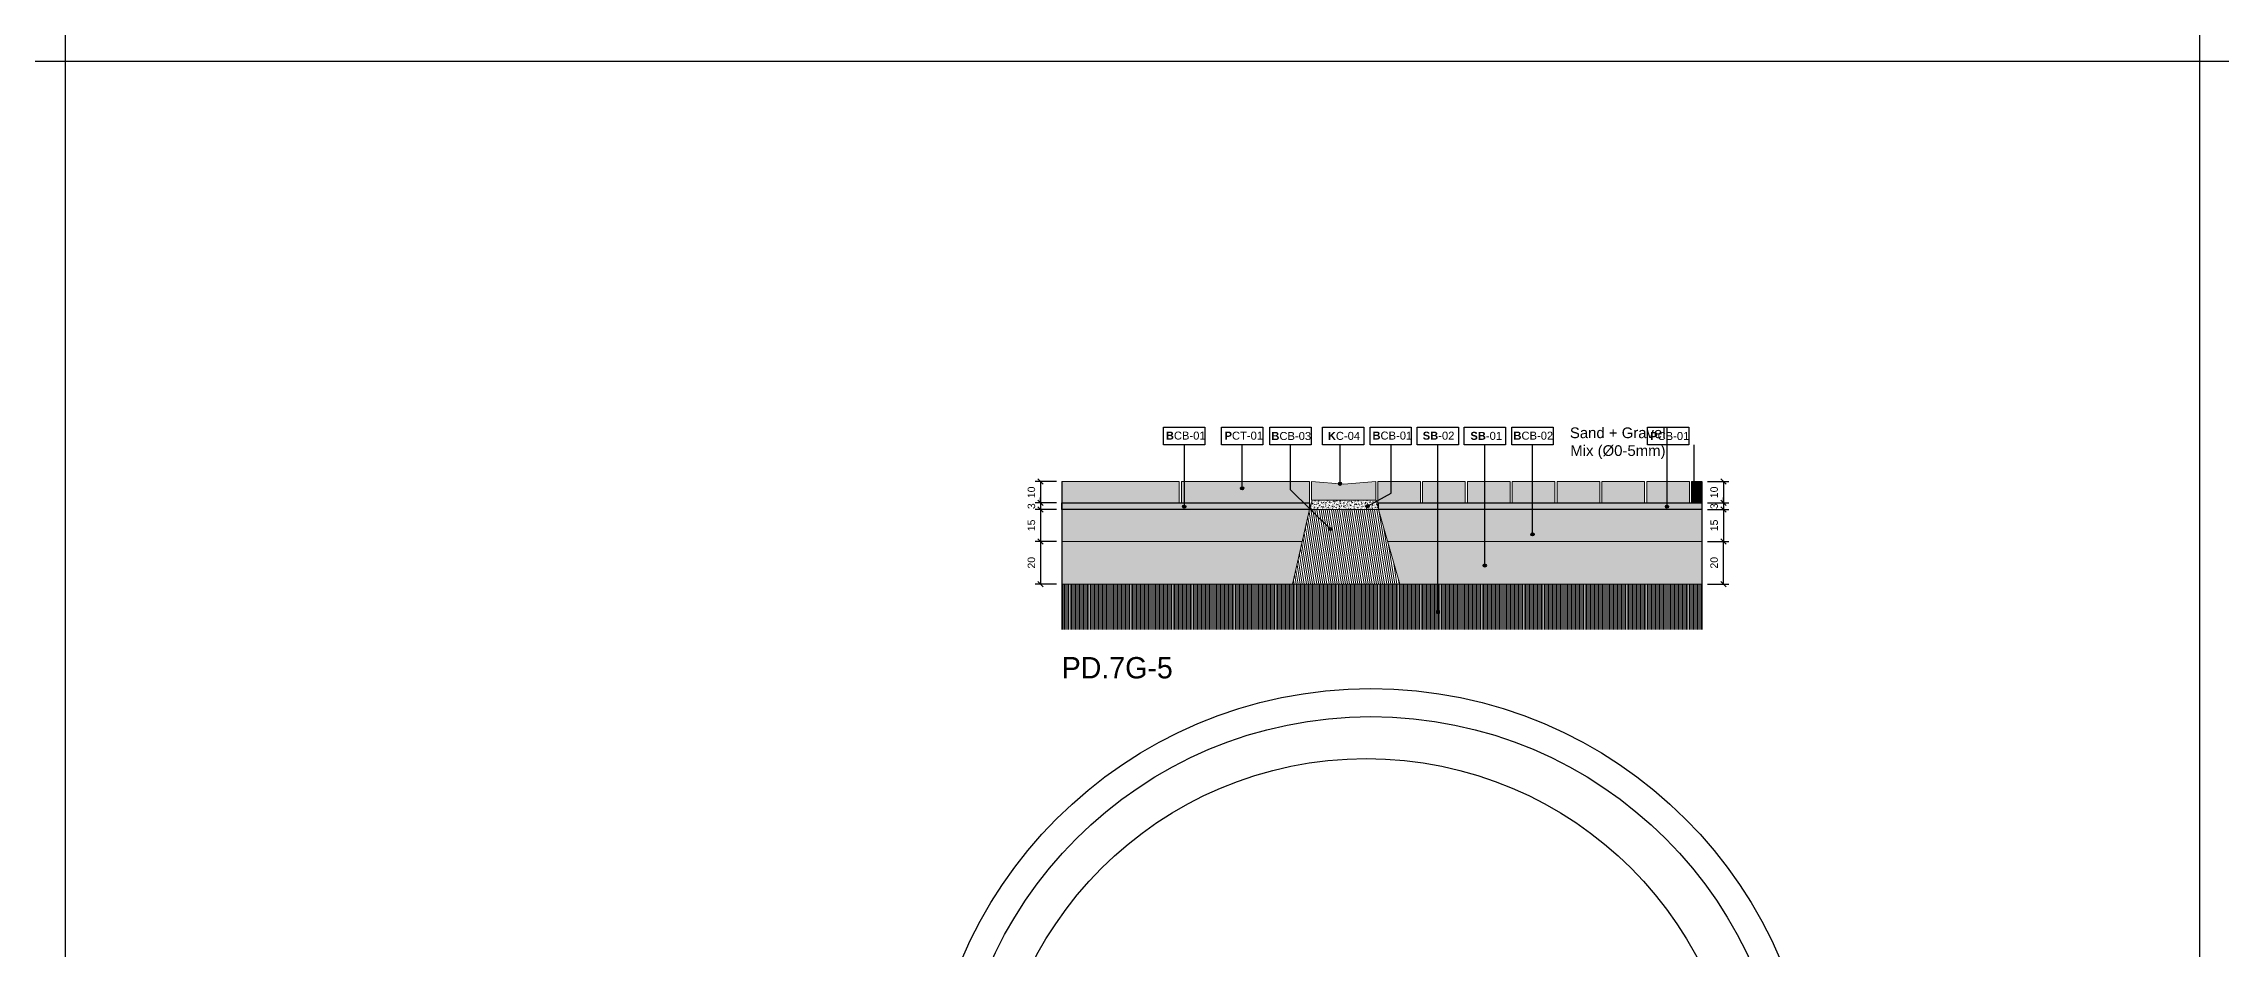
# Model space of a CAD drawing. Header units: metres. Extents: x -325 to 301, y -147 to 149.
# Drawn here: x 82.13 to 92.33, y 59.3 to 63.54 of the extents above; entities that cross this region are included whole.
import ezdxf

# ---------------------------------------------------------------- set-up
doc = ezdxf.new("R2010")
doc.units = ezdxf.units.M
doc.layers.get('Defpoints').update_dxf_attribs({"lineweight": 13})
for name, color, linetype, plot in [('-aux', 50, 'Continuous', False), ('-AUX-QAD', 5, 'Continuous', False), ('-AUX_MON', 3, 'Continuous', False), ('02-L-AUX', 2, 'Continuous', False)]:
    doc.layers.add(name, color=color, linetype=linetype, plot=plot)
for name, color, linetype, true_color in [('0-TX-1_25', 7, 'Continuous', 0x3f4f7f), ('3-TR-paviment fort', 7, 'Continuous', 0xd1d1d1), ('EIT_3 TR sorra', 7, 'Continuous', 0xd8ceb0)]:
    doc.layers.add(name, color=color, linetype=linetype, true_color=true_color)
for name, color, linetype, lineweight in [('1-CM', 7, 'Continuous', 0), ('3-TR Formigó', 252, 'Continuous', 0), ('3-TR Seleccionat', 44, 'Continuous', 0), ('3-TR Tot-u', 37, 'Continuous', 0)]:
    doc.layers.add(name, color=color, linetype=linetype, lineweight=lineweight)
for name, color, linetype in [('1-SECCIÓ', 1, 'Continuous'), ('A-KEYPLAN_HATCH', 7, 'Continuous'), ('A_TEXT_2', 7, 'Continuous')]:
    doc.layers.add(name, color=color, linetype=linetype)
doc.layers.add('3-TR tot_u', color=7, linetype='Continuous', lineweight=5, true_color=0x787878)
doc.styles.get("Standard").update_dxf_attribs({"font": 'arial.ttf'})
doc.styles.add('x-llegenda materials$0$ENGRAVERS', font='TT0586M.TTF')
doc.dimstyles.new('ISO-25', dxfattribs={"dimtxt": 0.1, "dimasz": 0.1, "dimexe": 0.1, "dimexo": 0.1, "dimgap": 0.1, "dimtad": 1, "dimdec": 0, "dimlfac": 100, "dimzin": 9, "dimtxsty": 'Standard', "dimblk": 'OBLIQUE', "dimcen": 0.1, "dimadec": 0, "dimazin": 0, "dimtfac": 1, "dimtdec": 0, "dimtmove": 0, "dimatfit": 3, "dimldrblk": 'OBLIQUE', "dimfxl": 1, "dimarcsym": 0})

# ---------------------------------------------------------------- blocks, each defined once
blk = doc.blocks.new('hatch keyplan 2')
at = {"layer": 'A-KEYPLAN_HATCH'}
blk.add_lwpolyline([(0, 0.00548), (0.01287, 0.00548), (0.01287, 0), (0, 0)], close=True, dxfattribs=at)
blk = doc.blocks.new('hatch keyplan')
at = {"layer": 'A-KEYPLAN_HATCH'}
blk.add_blockref('hatch keyplan 2', (1.43058, 0.85215), dxfattribs=at)
blk = doc.blocks.new('SB-01')
at = {"layer": 'A-KEYPLAN_HATCH'}
blk.add_blockref('hatch keyplan', (-1.43058, -0.85215), dxfattribs=at)
at = {"layer": 'A_TEXT_2', "insert": (-0.0008, 0.00403), "char_height": 0.0025, "attachment_point": 1}
blk.add_mtext_dynamic_manual_height_columns('\\pi0.00271;{\\fArial|b1|i0|c0|p34;SB}-01', width=0.0145619, gutter_width=0.015, heights=[0], dxfattribs=at)
blk = doc.blocks.new('B-CB02')
at = {"layer": 'A-KEYPLAN_HATCH'}
blk.add_blockref('hatch keyplan', (-1.43058, -0.85215), dxfattribs=at)
at = {"layer": 'A_TEXT_2', "insert": (-0.0008, 0.00409), "char_height": 0.0025, "attachment_point": 1}
blk.add_mtext_dynamic_manual_height_columns('\\pi0.00129;{\\fArial|b1|i0|c0|p34;B}CB-02', width=0.0145619, gutter_width=0.015, heights=[0], dxfattribs=at)
blk = doc.blocks.new('SB-02')
at = {"layer": 'A-KEYPLAN_HATCH'}
blk.add_blockref('hatch keyplan', (-1.43058, -0.85215), dxfattribs=at)
at = {"layer": 'A_TEXT_2', "insert": (-0.0008, 0.00408), "char_height": 0.0025, "attachment_point": 1}
blk.add_mtext_dynamic_manual_height_columns('\\pi0.00249;{\\fArial|b1|i0|c0|p34;SB}-02', width=0.0145619, gutter_width=0.015, heights=[0], dxfattribs=at)
blk = doc.blocks.new('_Oblique')
at = {"color": 0, "lineweight": -2}
blk.add_line((-0.5, -0.5), (0.5, 0.5), dxfattribs=at)
blk = doc.blocks.new('*D1308')
at = {"layer": '0-TX-1_25', "color": 0, "lineweight": -2, "transparency": 16777216}
for p, q in [((89.927, 61.486), (90.027, 61.486)), ((90.002, 61.486), (90.002, 61.386)), ((89.927, 61.386), (90.027, 61.386))]:
    blk.add_line(p, q, dxfattribs=at)
at = {"layer": 'Defpoints', "color": 0, "transparency": 16777216}
for p in [(89.902, 61.486), (89.902, 61.386), (90.002, 61.386)]:
    blk.add_point(p, dxfattribs=at)
at = {"layer": '0-TX-1_25', "color": 0, "lineweight": -2, "transparency": 16777216, "xscale": 0.025, "yscale": 0.025, "zscale": 0.025}
for p, rotation in [((90.002, 61.486), 90), ((90.002, 61.386), 270)]:
    blk.add_blockref('_Oblique', p, dxfattribs=dict(at, rotation=rotation))
at = {"layer": '0-TX-1_25', "color": 0, "transparency": 16777216, "insert": (89.959, 61.436), "char_height": 0.035, "attachment_point": 5, "rotation": 90}
blk.add_mtext('10', dxfattribs=at)
blk = doc.blocks.new('*D1309')
at = {"layer": '0-TX-1_25', "color": 0, "lineweight": -2, "transparency": 16777216}
for p, q in [((90.002, 61.386), (90.002, 61.411)), ((89.927, 61.386), (90.027, 61.386)), ((89.927, 61.356), (90.027, 61.356)), ((90.002, 61.386), (90.002, 61.356)), ((90.002, 61.356), (90.002, 61.331))]:
    blk.add_line(p, q, dxfattribs=at)
at = {"layer": 'Defpoints', "color": 0, "transparency": 16777216}
for p in [(89.902, 61.386), (89.902, 61.356), (90.002, 61.356)]:
    blk.add_point(p, dxfattribs=at)
at = {"layer": '0-TX-1_25', "color": 0, "lineweight": -2, "transparency": 16777216, "xscale": 0.025, "yscale": 0.025, "zscale": 0.025}
for p, rotation in [((90.002, 61.386), 270), ((90.002, 61.356), 90)]:
    blk.add_blockref('_Oblique', p, dxfattribs=dict(at, rotation=rotation))
at = {"layer": '0-TX-1_25', "color": 0, "transparency": 16777216, "insert": (89.959, 61.371), "char_height": 0.035, "attachment_point": 5, "rotation": 90}
blk.add_mtext('3', dxfattribs=at)
blk = doc.blocks.new('*D1315')
at = {"layer": '0-TX-1_25', "color": 0, "lineweight": -2, "transparency": 16777216}
for p, q in [((89.927, 61.356), (90.027, 61.356)), ((90.002, 61.356), (90.002, 61.206)), ((89.927, 61.206), (90.027, 61.206))]:
    blk.add_line(p, q, dxfattribs=at)
at = {"layer": 'Defpoints', "color": 0, "transparency": 16777216}
for p in [(89.902, 61.356), (89.902, 61.206), (90.002, 61.206)]:
    blk.add_point(p, dxfattribs=at)
at = {"layer": '0-TX-1_25', "color": 0, "lineweight": -2, "transparency": 16777216, "xscale": 0.025, "yscale": 0.025, "zscale": 0.025}
for p, rotation in [((90.002, 61.356), 90), ((90.002, 61.206), 270)]:
    blk.add_blockref('_Oblique', p, dxfattribs=dict(at, rotation=rotation))
at = {"layer": '0-TX-1_25', "color": 0, "transparency": 16777216, "insert": (89.959, 61.281), "char_height": 0.035, "attachment_point": 5, "rotation": 90}
blk.add_mtext('15', dxfattribs=at)
blk = doc.blocks.new('*D1310')
at = {"layer": '0-TX-1_25', "color": 0, "lineweight": -2, "transparency": 16777216}
for p, q in [((89.927, 61.206), (90.027, 61.206)), ((90.002, 61.006), (90.002, 61.206)), ((89.927, 61.006), (90.027, 61.006))]:
    blk.add_line(p, q, dxfattribs=at)
at = {"layer": 'Defpoints', "color": 0, "transparency": 16777216}
for p in [(89.902, 61.206), (90.002, 61.206), (89.902, 61.006)]:
    blk.add_point(p, dxfattribs=at)
at = {"layer": '0-TX-1_25', "color": 0, "lineweight": -2, "transparency": 16777216, "xscale": 0.025, "yscale": 0.025, "zscale": 0.025}
for p, rotation in [((90.002, 61.206), 90), ((90.002, 61.006), 270)]:
    blk.add_blockref('_Oblique', p, dxfattribs=dict(at, rotation=rotation))
at = {"layer": '0-TX-1_25', "color": 0, "transparency": 16777216, "insert": (89.959, 61.106), "char_height": 0.035, "attachment_point": 5, "rotation": 90}
blk.add_mtext('20', dxfattribs=at)
blk = doc.blocks.new('K03')
at = {"layer": 'A-KEYPLAN_HATCH'}
blk.add_blockref('hatch keyplan', (-1.43058, -0.85215), dxfattribs=at)
at = {"layer": 'A_TEXT_2', "insert": (-0.0008, 0.00402), "char_height": 0.0025, "attachment_point": 1}
blk.add_mtext_dynamic_manual_height_columns('\\pi0.00245;{\\fArial|b1|i0|c0|p34;K}C-04', width=0.0145619, gutter_width=0.015, heights=[0], dxfattribs=at)
blk = doc.blocks.new('PCB01')
at = {"layer": 'A-KEYPLAN_HATCH'}
blk.add_lwpolyline([(0.001, 0.00548), (0.01387, 0.00548), (0.01387, 0), (0.001, 0)], close=True, dxfattribs=at)
at = {"layer": 'A_TEXT_2', "insert": (0.0002, 0.00409), "char_height": 0.0025, "attachment_point": 1}
blk.add_mtext_dynamic_manual_height_columns('\\pi0.00171;{\\fArial|b1|i0|c0|p34;P}CT-01', width=0.0145619, gutter_width=0.015, heights=[0], dxfattribs=at)
blk = doc.blocks.new('B-CB03')
at = {"layer": 'A-KEYPLAN_HATCH'}
blk.add_blockref('hatch keyplan', (-1.43058, -0.85215), dxfattribs=at)
at = {"layer": 'A_TEXT_2', "insert": (-0.0008, 0.00398), "char_height": 0.0025, "attachment_point": 1}
blk.add_mtext_dynamic_manual_height_columns('\\pi0.00128;{\\fArial|b1|i0|c0|p34;B}CB-03', width=0.0145619, gutter_width=0.015, heights=[0], dxfattribs=at)
blk = doc.blocks.new('B-CB01')
at = {"layer": 'A-KEYPLAN_HATCH'}
blk.add_blockref('hatch keyplan', (-1.43058, -0.85215), dxfattribs=at)
at = {"layer": 'A_TEXT_2', "insert": (-0.0008, 0.00411), "char_height": 0.0025, "attachment_point": 1}
blk.add_mtext_dynamic_manual_height_columns('\\pi0.00152;{\\fArial|b1|i0|c0|p34;B}CB-01', width=0.0145619, gutter_width=0.015, heights=[0], dxfattribs=at)
blk = doc.blocks.new('POINT')
at = {"layer": '0-TX-1_25'}
h = blk.add_hatch(dxfattribs=at)
h.set_pattern_fill('ANGLE', color=256)
h.set_pattern_definition([(0, (-83.747, -12.726), (0, 6.985), [5.08, -1.905]), (90, (-83.747, -12.726), (-6.985, 4e-16), [5.08, -1.905])])
edge = h.paths.add_edge_path()
edge.add_arc((0, 0), 0.0075, 0, 360)
h = blk.add_hatch(color=256, dxfattribs=at)
h.dxf.hatch_style = 1
edge = h.paths.add_edge_path()
edge.add_arc((0, 0), 0.0075, 0, 360)
blk.add_circle((0, 0), 0.0075, dxfattribs=at)
blk = doc.blocks.new('*D1311')
at = {"layer": '0-TX-1_25', "color": 0, "lineweight": -2, "transparency": 16777216}
for p, q in [((86.877, 61.486), (86.777, 61.486)), ((86.802, 61.486), (86.802, 61.386)), ((86.877, 61.386), (86.777, 61.386))]:
    blk.add_line(p, q, dxfattribs=at)
at = {"layer": 'Defpoints', "color": 0, "transparency": 16777216}
for p in [(86.902, 61.486), (86.802, 61.386), (86.902, 61.386)]:
    blk.add_point(p, dxfattribs=at)
at = {"layer": '0-TX-1_25', "color": 0, "lineweight": -2, "transparency": 16777216, "xscale": 0.025, "yscale": 0.025, "zscale": 0.025}
for p, rotation in [((86.802, 61.486), 90), ((86.802, 61.386), 270)]:
    blk.add_blockref('_Oblique', p, dxfattribs=dict(at, rotation=rotation))
at = {"layer": '0-TX-1_25', "color": 0, "transparency": 16777216, "insert": (86.76, 61.436), "char_height": 0.035, "attachment_point": 5, "rotation": 90}
blk.add_mtext('10', dxfattribs=at)
blk = doc.blocks.new('*D1312')
at = {"layer": '0-TX-1_25', "color": 0, "lineweight": -2, "transparency": 16777216}
for p, q in [((86.802, 61.386), (86.802, 61.411)), ((86.877, 61.386), (86.777, 61.386)), ((86.877, 61.356), (86.777, 61.356)), ((86.802, 61.386), (86.802, 61.356)), ((86.802, 61.356), (86.802, 61.331))]:
    blk.add_line(p, q, dxfattribs=at)
at = {"layer": 'Defpoints', "color": 0, "transparency": 16777216}
for p in [(86.802, 61.356), (86.902, 61.386), (86.902, 61.356)]:
    blk.add_point(p, dxfattribs=at)
at = {"layer": '0-TX-1_25', "color": 0, "lineweight": -2, "transparency": 16777216, "xscale": 0.025, "yscale": 0.025, "zscale": 0.025}
for p, rotation in [((86.802, 61.386), 270), ((86.802, 61.356), 90)]:
    blk.add_blockref('_Oblique', p, dxfattribs=dict(at, rotation=rotation))
at = {"layer": '0-TX-1_25', "color": 0, "transparency": 16777216, "insert": (86.76, 61.371), "char_height": 0.035, "attachment_point": 5, "rotation": 90}
blk.add_mtext('3', dxfattribs=at)
blk = doc.blocks.new('*D1313')
at = {"layer": '0-TX-1_25', "color": 0, "lineweight": -2, "transparency": 16777216}
for p, q in [((86.877, 61.356), (86.777, 61.356)), ((86.802, 61.356), (86.802, 61.206)), ((86.877, 61.206), (86.777, 61.206))]:
    blk.add_line(p, q, dxfattribs=at)
at = {"layer": 'Defpoints', "color": 0, "transparency": 16777216}
for p in [(86.902, 61.356), (86.802, 61.206), (86.902, 61.206)]:
    blk.add_point(p, dxfattribs=at)
at = {"layer": '0-TX-1_25', "color": 0, "lineweight": -2, "transparency": 16777216, "xscale": 0.025, "yscale": 0.025, "zscale": 0.025}
for p, rotation in [((86.802, 61.356), 90), ((86.802, 61.206), 270)]:
    blk.add_blockref('_Oblique', p, dxfattribs=dict(at, rotation=rotation))
at = {"layer": '0-TX-1_25', "color": 0, "transparency": 16777216, "insert": (86.76, 61.281), "char_height": 0.035, "attachment_point": 5, "rotation": 90}
blk.add_mtext('15', dxfattribs=at)
blk = doc.blocks.new('*D1314')
at = {"layer": '0-TX-1_25', "color": 0, "lineweight": -2, "transparency": 16777216}
for p, q in [((86.877, 61.206), (86.777, 61.206)), ((86.802, 61.206), (86.802, 61.006)), ((86.877, 61.006), (86.777, 61.006))]:
    blk.add_line(p, q, dxfattribs=at)
at = {"layer": 'Defpoints', "color": 0, "transparency": 16777216}
for p in [(86.902, 61.206), (86.802, 61.006), (86.902, 61.006)]:
    blk.add_point(p, dxfattribs=at)
at = {"layer": '0-TX-1_25', "color": 0, "lineweight": -2, "transparency": 16777216, "xscale": 0.025, "yscale": 0.025, "zscale": 0.025}
for p, rotation in [((86.802, 61.206), 90), ((86.802, 61.006), 270)]:
    blk.add_blockref('_Oblique', p, dxfattribs=dict(at, rotation=rotation))
at = {"layer": '0-TX-1_25', "color": 0, "transparency": 16777216, "insert": (86.76, 61.106), "char_height": 0.035, "attachment_point": 5, "rotation": 90}
blk.add_mtext('20', dxfattribs=at)
blk = doc.blocks.new('PCB02')
at = {"layer": 'A-KEYPLAN_HATCH'}
blk.add_blockref('hatch keyplan', (-1.42958, -0.85215), dxfattribs=at)
at = {"layer": 'A_TEXT_2', "insert": (0.0002, 0.00398), "char_height": 0.0025, "attachment_point": 1}
blk.add_mtext_dynamic_manual_height_columns('\\pi0.00161;{\\fArial|b1|i0|c0|p34;P}CB-01', width=0.0145619, gutter_width=0.015, heights=[0], dxfattribs=at)

msp = doc.modelspace()

# ---------------------------------------------------------------- hatches: boundary and pattern name
at = {"layer": '3-TR Formigó'}
h = msp.add_hatch(dxfattribs=at)
h.set_pattern_fill('ANSI31', color=256, scale=0.003, angle=234.1752, style=0)
h.set_pattern_definition([(279.175244, (49.353361, -30.359404), (0.00940313, 0.0015188056), [])])
h.paths.add_polyline_path([(88.066, 61.369), (88.064, 61.356), (88.067, 61.369)])
h.paths.add_polyline_path([(88.386, 61.356), (88.064, 61.356), (87.984, 61.006), (88.486, 61.006)])
at = {"layer": '3-TR Seleccionat'}
h = msp.add_hatch(dxfattribs=at)
h.set_pattern_fill('ANSI31', color=256, scale=0.002, angle=45, style=0)
h.set_pattern_definition([(90, (-440990.942606, -650775.511604), (-0.00635, 1e-18), [])])
h.paths.add_polyline_path([(86.902, 60.793), (86.902, 61.006), (89.902, 61.006), (89.902, 60.793)])
at = {"layer": '3-TR Tot-u'}
h = msp.add_hatch(dxfattribs=at)
h.set_pattern_fill('EARTH', color=256, scale=0.005, angle=-80.8248, style=0)
h.set_pattern_definition([(279.17524, (85.332965, 60.955843), (0.03640645, -0.02628108), [0.03175, -0.03175]), (279.17524, (85.34472, 60.957742), (0.03640645, -0.02628108), [0.03175, -0.03175]), (279.17524, (85.356472, 60.95964), (0.03640645, -0.02628108), [0.03175, -0.03175]), (9.17524, (85.361023, 60.956355), (0.02628108, 0.03640645), [0.03175, -0.03175]), (9.17524, (85.362922, 60.9446), (0.02628108, 0.03640645), [0.03175, -0.03175]), (9.17524, (85.36482, 60.932848), (0.02628108, 0.03640645), [0.03175, -0.03175])])
h.paths.add_polyline_path([(87.984, 61.006), (88.029, 61.206), (86.902, 61.206), (86.902, 61.006)])
h.paths.add_polyline_path([(88.429, 61.206), (88.486, 61.006), (89.902, 61.006), (89.902, 61.206)])
at = {"layer": '3-TR tot_u'}
h = msp.add_hatch(dxfattribs=at)
h.set_pattern_fill('AR-CONC', color=256, scale=0.00025, angle=90.2657)
h.set_pattern_definition([(140.265705268, (269984.975477, -738408.20725), (0.0037735120512, 0.0455641565363), [0.0047625, -0.0523875]), (85.265705268, (269984.975477, -738408.20725), (-0.0477228381134, -0.0090322630912), [0.00381, -0.0419101460425]), (190.717149968, (269984.97579, -738408.203453), (-0.0439493241148, 0.036531893334), [0.0040475022, -0.04452256115]), (136.449905268, (269984.96278, -738408.20731), (0.0101961924518, 0.067817773436), [0.00714375, -0.07858125]), (186.901262878, (269984.96363, -738408.20166), (-0.062131101396, 0.0590635409047), [0.006071255785, -0.06678390204]), (81.449856438, (269984.96278, -738408.20731), (-0.062131101393, 0.059063540908), [0.0057149917675, -0.06286493298]), (111.265705268, (269984.965923, -738408.200944), (0.0253902499171, 0.0380217517897), [0.0047625, -0.0523875]), (56.265705268, (269984.965923, -738408.200944), (-0.046118146809, 0.0152368019337), [0.00381, -0.04191]), (161.717150268, (269984.96804, -738408.197776), (-0.020727897129, 0.0532585536378), [0.0040475022, -0.0445224844]), (127.765705268, (269984.975477, -738408.20725), (-0.02114211319988, 0.00067411330533), [0, -0.041402, 0, -0.042545, 0, -0.04206875]), (97.765705268, (269984.975477, -738408.20725), (-0.02512234202616, 0.0165885912731), [0, -0.024257, 0, -0.0404495, 0, -0.01603375]), (57.765705268, (269984.975543, -738408.22141), (0.00127497312815, 0.03390392593583), [0, -0.015875, 0, -0.04953, 0, -0.0657225]), (47.765705268, (269984.975573, -738408.22776), (-0.0065282885337, 0.0370024188445), [0, -0.0206375, 0, -0.032893, 0, -0.0466725])])
h.paths.add_polyline_path([(88.029, 61.206), (88.064, 61.356), (86.902, 61.356), (86.902, 61.206)])
h.paths.add_polyline_path([(88.386, 61.356), (88.429, 61.206), (89.902, 61.206), (89.902, 61.356)])
h = msp.add_hatch(dxfattribs=at)
h.set_pattern_fill('AR-CONC', color=256, scale=9e-05, angle=89.1201)
h.set_pattern_definition([(139.120136, (4.199433, 40.250054), (0.0016861337, 0.0163726586), [0.0017145, -0.0188595]), (84.120136, (4.199433, 40.250054), (-0.0172417962, -0.002907487), [0.0013716, -0.0150876526]), (189.57158, (4.199573, 40.251419), (-0.0155556617, 0.0134651714), [0.0014571008, -0.016028122]), (135.304336, (4.194861, 40.250125), (0.0041580035, 0.024336133), [0.00257175, -0.02828925]), (185.755694, (4.195208, 40.252153), (-0.021937625, 0.021705804), [0.002185652, -0.024042205]), (80.304287, (4.19486, 40.250125), (-0.021937625, 0.021705804), [0.002057397, -0.022631376]), (110.120136, (4.196039, 40.252393), (0.0094123187, 0.0135023525), [0.0017145, -0.0188595]), (55.120136, (4.19604, 40.252393), (-0.01648955, 0.0058160805), [0.0013716, -0.0150876]), (160.57158, (4.196824, 40.253518), (-0.0070772314, 0.019318433), [0.0014571008, -0.0160280944]), (126.620136, (4.1994327, 40.2500545), (-0.00760478767, 0.00039479935), [0, -0.01490472, 0, -0.0153162, 0, -0.01514475]), (96.620136, (4.199433, 40.2500545), (-0.0089228417, 0.0061515134), [0, -0.00873252, 0, -0.01456182, 0, -0.00577215]), (56.620136, (4.1993544, 40.244957), (0.0007029168, 0.0121937974), [0, -0.005715, 0, -0.0178308, 0, -0.0236601]), (46.620136, (4.199319, 40.242672), (-0.002083395, 0.0133651946), [0, -0.0074295, 0, -0.01184148, 0, -0.0168021])])
h.paths.add_polyline_path([(88.386, 61.356), (88.375, 61.399), (88.075, 61.399), (88.064, 61.356)])
at = {"layer": '3-TR-paviment fort'}
for points in [[(86.902, 61.486), (86.902, 61.386), (87.453, 61.386), (87.453, 61.486)], [(87.463, 61.486), (88.063, 61.486), (88.063, 61.386), (87.463, 61.386)], [(88.373, 61.486), (88.373, 61.399), (88.073, 61.399), (88.073, 61.486), (88.224, 61.475)], [(88.383, 61.486), (88.583, 61.486), (88.583, 61.386), (88.383, 61.386)], [(88.593, 61.486), (88.793, 61.486), (88.793, 61.386), (88.593, 61.386)], [(88.803, 61.486), (89.003, 61.486), (89.003, 61.386), (88.803, 61.386)], [(89.013, 61.486), (89.213, 61.486), (89.213, 61.386), (89.013, 61.386)], [(89.223, 61.486), (89.423, 61.486), (89.423, 61.386), (89.223, 61.386)], [(89.433, 61.486), (89.633, 61.486), (89.633, 61.386), (89.433, 61.386)], [(89.643, 61.486), (89.843, 61.486), (89.843, 61.386), (89.643, 61.386)], [(89.853, 61.486), (89.902, 61.486), (89.902, 61.386), (89.853, 61.386)]]:
    msp.add_hatch(color=256, dxfattribs=at).paths.add_polyline_path(points)
at = {"layer": 'EIT_3 TR sorra'}
h = msp.add_hatch(dxfattribs=at)
h.set_pattern_fill('ANSI36', color=256, scale=0.001075, angle=-0.5853, style=0, double=1)
h.set_pattern_definition([(44.4146932, (-147.577101, -64.6363175), (0.001877787426, 0.0066181336), [0.0085328125, -0.0017065625, 0, -0.0017065625])])
h.paths.add_polyline_path([(86.902, 61.386), (88.063, 61.386), (88.063, 61.356), (86.902, 61.356)])
h = msp.add_hatch(dxfattribs=at)
h.set_pattern_fill('ANSI36', color=256, scale=0.001075, angle=-0.5853, style=0, double=1)
h.set_pattern_definition([(44.4146932, (-146.093809, -64.6363175), (0.001877787426, 0.0066181336), [0.0085328125, -0.0017065625, 0, -0.0017065625])])
h.paths.add_polyline_path([(88.386, 61.386), (89.902, 61.386), (89.902, 61.356), (88.386, 61.356)])

# ---------------------------------------------------------------- linework, layer by layer
at = {"layer": '-aux'}
for points in [[(82.234, 3.457), (82.234, 133.457)], [(92.234, 3.457), (92.234, 133.457)], [(12.234, 63.457), (142.234, 63.457)]]:
    msp.add_lwpolyline(points, dxfattribs=at)
at = {"layer": '-AUX-QAD'}
for radius in [2.083, 1.952]:
    msp.add_circle((88.351, 58.433), radius, dxfattribs=at)
at = {"layer": '-AUX_MON'}
msp.add_circle((88.329, 58.433), 1.755, dxfattribs=at)
at = {"layer": '0-TX-1_25'}
for points in [[(89.738, 61.741), (89.738, 61.369)], [(87.476, 61.659), (87.476, 61.369)], [(87.747, 61.455), (87.747, 61.659)], [(87.973, 61.659), (87.973, 61.45), (88.162, 61.264)], [(88.206, 61.476), (88.206, 61.659)], [(88.335, 61.371), (88.446, 61.432), (88.446, 61.659)], [(88.664, 60.875), (88.664, 61.659)], [(88.884, 61.093), (88.884, 61.659)], [(89.108, 61.239), (89.108, 61.659)], [(89.866, 61.429), (89.866, 61.659)]]:
    msp.add_lwpolyline(points, dxfattribs=at)
at = {"layer": '02-L-AUX'}
for points in [[(86.902, 61.386), (88.063, 61.386), (88.063, 61.356), (86.902, 61.356)], [(88.386, 61.386), (89.902, 61.386), (89.902, 61.356), (88.386, 61.356)]]:
    msp.add_lwpolyline(points, close=True, dxfattribs=at)
at = {"layer": '1-CM'}
for p, q in [((86.902, 61.356), (89.902, 61.356)), ((86.902, 61.206), (88.029, 61.206)), ((88.429, 61.206), (89.902, 61.206)), ((86.902, 61.006), (89.902, 61.006))]:
    msp.add_line(p, q, dxfattribs=at)
for points in [[(86.902, 61.486), (87.453, 61.486), (87.453, 61.386), (86.902, 61.386)], [(87.463, 61.486), (88.063, 61.486), (88.063, 61.386), (87.463, 61.386), (87.463, 61.486)], [(88.073, 61.486), (88.224, 61.475), (88.373, 61.486)], [(88.383, 61.486), (88.583, 61.486), (88.583, 61.386), (88.383, 61.386), (88.383, 61.486)], [(88.593, 61.486), (88.793, 61.486), (88.793, 61.386), (88.593, 61.386), (88.593, 61.486)], [(88.803, 61.486), (89.003, 61.486), (89.003, 61.386), (88.803, 61.386), (88.803, 61.486)], [(89.013, 61.486), (89.213, 61.486), (89.213, 61.386), (89.013, 61.386), (89.013, 61.486)], [(89.223, 61.486), (89.423, 61.486), (89.423, 61.386), (89.223, 61.386), (89.223, 61.486)], [(89.433, 61.486), (89.633, 61.486), (89.633, 61.386), (89.433, 61.386), (89.433, 61.486)], [(89.643, 61.486), (89.843, 61.486), (89.843, 61.386), (89.643, 61.386), (89.643, 61.486)], [(89.853, 61.486), (89.902, 61.486), (89.902, 61.386), (89.853, 61.386), (89.853, 61.486)], [(88.067, 61.369), (88.066, 61.369), (87.984, 61.006), (88.486, 61.006), (88.386, 61.356)], [(88.066, 61.369), (88.067, 61.369)], [(88.073, 61.399), (88.373, 61.399)]]:
    msp.add_lwpolyline(points, dxfattribs=at)
for points in [[(88.373, 61.486), (88.373, 61.399), (88.073, 61.399), (88.073, 61.486), (88.224, 61.475)], [(88.386, 61.356), (88.375, 61.399), (88.075, 61.399), (88.064, 61.356)]]:
    msp.add_lwpolyline(points, close=True, dxfattribs=at)
at = {"layer": '1-SECCIÓ'}
for p, q in [((86.902, 61.486), (86.902, 60.793)), ((89.902, 61.486), (89.902, 60.793))]:
    msp.add_line(p, q, dxfattribs=at)

# ---------------------------------------------------------------- block references
at = {"color": 244, "true_color": 0x991b1e, "xscale": 14.99999999999007, "yscale": 14.99999999999007, "zscale": 14.99999999999007}
msp.add_blockref('K03', (88.124, 61.659), dxfattribs=at)
at = {"layer": '0-TX-1_25', "xscale": 15, "yscale": 15, "zscale": 15}
for name, p in [('B-CB01', (87.379, 61.659)), ('PCB01', (87.636, 61.659)), ('B-CB03', (87.877, 61.659)), ('B-CB01', (88.347, 61.659)), ('SB-02', (88.568, 61.659)), ('SB-01', (88.788, 61.659)), ('B-CB02', (89.011, 61.659))]:
    msp.add_blockref(name, p, dxfattribs=at)
at = {"layer": '0-TX-1_25'}
for p in [(87.747, 61.455), (88.206, 61.476), (89.866, 61.429), (87.476, 61.369), (88.335, 61.371), (89.738, 61.369), (88.162, 61.264), (89.108, 61.239), (88.884, 61.093), (88.664, 60.875)]:
    msp.add_blockref('POINT', p, dxfattribs=at)
at = {"layer": 'A-KEYPLAN_HATCH', "xscale": 14.99999999999007, "yscale": 14.99999999999007, "zscale": 14.99999999999007}
msp.add_blockref('PCB02', (89.632, 61.659), dxfattribs=at)

# ---------------------------------------------------------------- texts
at = {"layer": '-aux', "insert": (86.902, 60.664), "char_height": 0.1, "width": 19.2101, "attachment_point": 1, "style": 'x-llegenda materials$0$ENGRAVERS'}
msp.add_mtext('PD.7G-5', dxfattribs=at)
at = {"layer": '0-TX-1_25', "insert": (89.205, 61.74), "char_height": 0.05, "attachment_point": 1}
msp.add_mtext_dynamic_manual_height_columns('\\pi0.07801;Sand + Gravel \\P\\pi0.07992;Mix (Ø0-5mm)', width=0.51843, gutter_width=0.338, heights=[0], dxfattribs=at)

# ---------------------------------------------------------------- dimensions: what is measured, and where the dimension line sits
at = {"layer": '0-TX-1_25'}
for base, p1, p2, picture, middle in [((86.802, 61.386), (86.902, 61.486), (86.902, 61.386), '*D1311', (86.76, 61.436)), ((90.002, 61.386), (89.902, 61.486), (89.902, 61.386), '*D1308', (89.959, 61.436)), ((86.802, 61.206), (86.902, 61.356), (86.902, 61.206), '*D1313', (86.76, 61.281)), ((90.002, 61.206), (89.902, 61.356), (89.902, 61.206), '*D1315', (89.959, 61.281)), ((86.802, 61.006), (86.902, 61.206), (86.902, 61.006), '*D1314', (86.76, 61.106)), ((90.002, 61.206), (89.902, 61.006), (89.902, 61.206), '*D1310', (89.959, 61.106))]:
    dim = msp.add_linear_dim(base=base, p1=p1, p2=p2, angle=90, dimstyle='ISO-25', override={"dimtxt": 0.035, "dimasz": 0.025, "dimexe": 0.025, "dimexo": 0.025, "dimgap": 0.025, "dimblk1": 'Oblique', "dimblk2": 'Oblique', "dimsah": 1, "dimfxl": 0.1, "dimfxlon": 1, "dimarcsym": 1}, dxfattribs=at)
    dim.commit()
    dim.dimension.update_dxf_attribs({"geometry": picture, "text_midpoint": middle})
for base, p1, p2, picture, middle in [((86.802, 61.356), (86.902, 61.386), (86.902, 61.356), '*D1312', (86.802, 61.371)), ((90.002, 61.356), (89.902, 61.386), (89.902, 61.356), '*D1309', (90.002, 61.371))]:
    dim = msp.add_linear_dim(base=base, p1=p1, p2=p2, angle=90, dimstyle='ISO-25', override={"dimtxt": 0.035, "dimasz": 0.025, "dimexe": 0.025, "dimexo": 0.025, "dimgap": 0.025, "dimblk1": 'Oblique', "dimblk2": 'Oblique', "dimsah": 1, "dimfxl": 0.1, "dimfxlon": 1, "dimarcsym": 1}, dxfattribs=at)
    dim.commit()
    dim.dimension.update_dxf_attribs({"geometry": picture, "text_midpoint": middle, "dimtype": 160})

doc.saveas('drawing.dxf')
